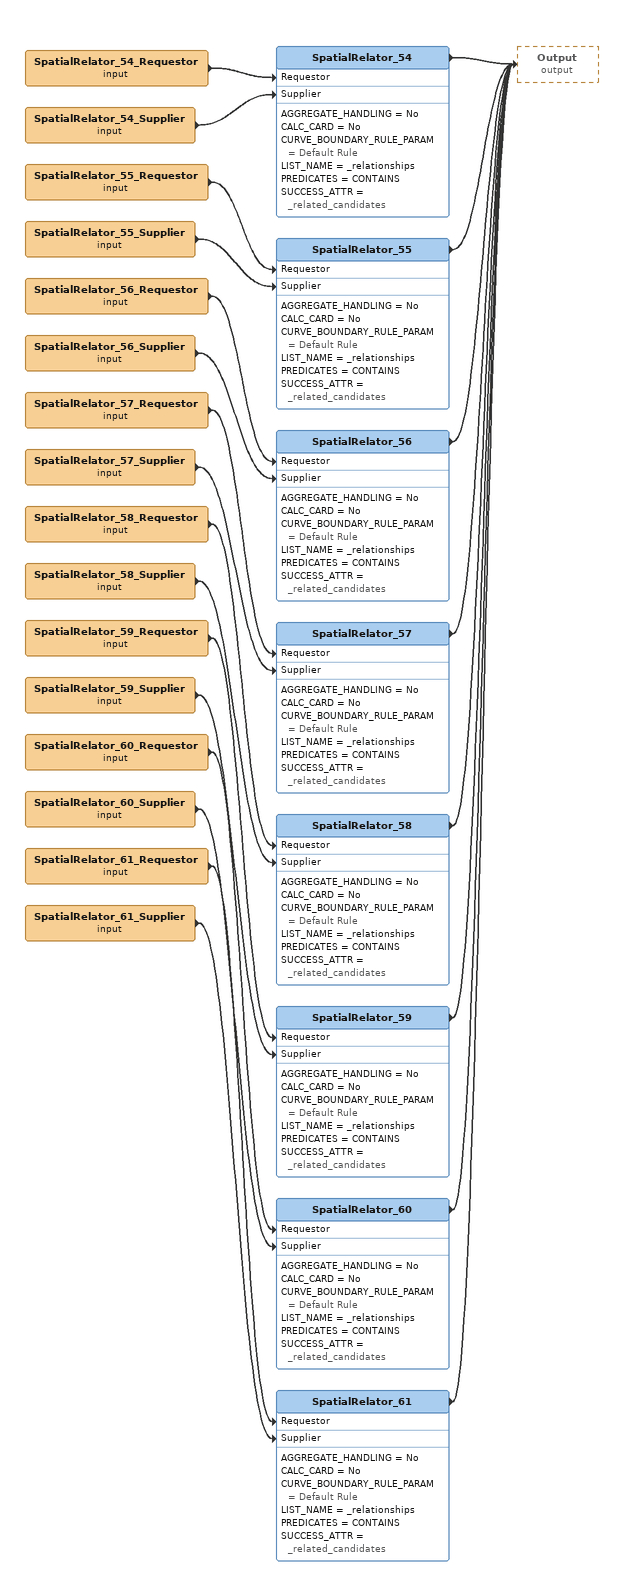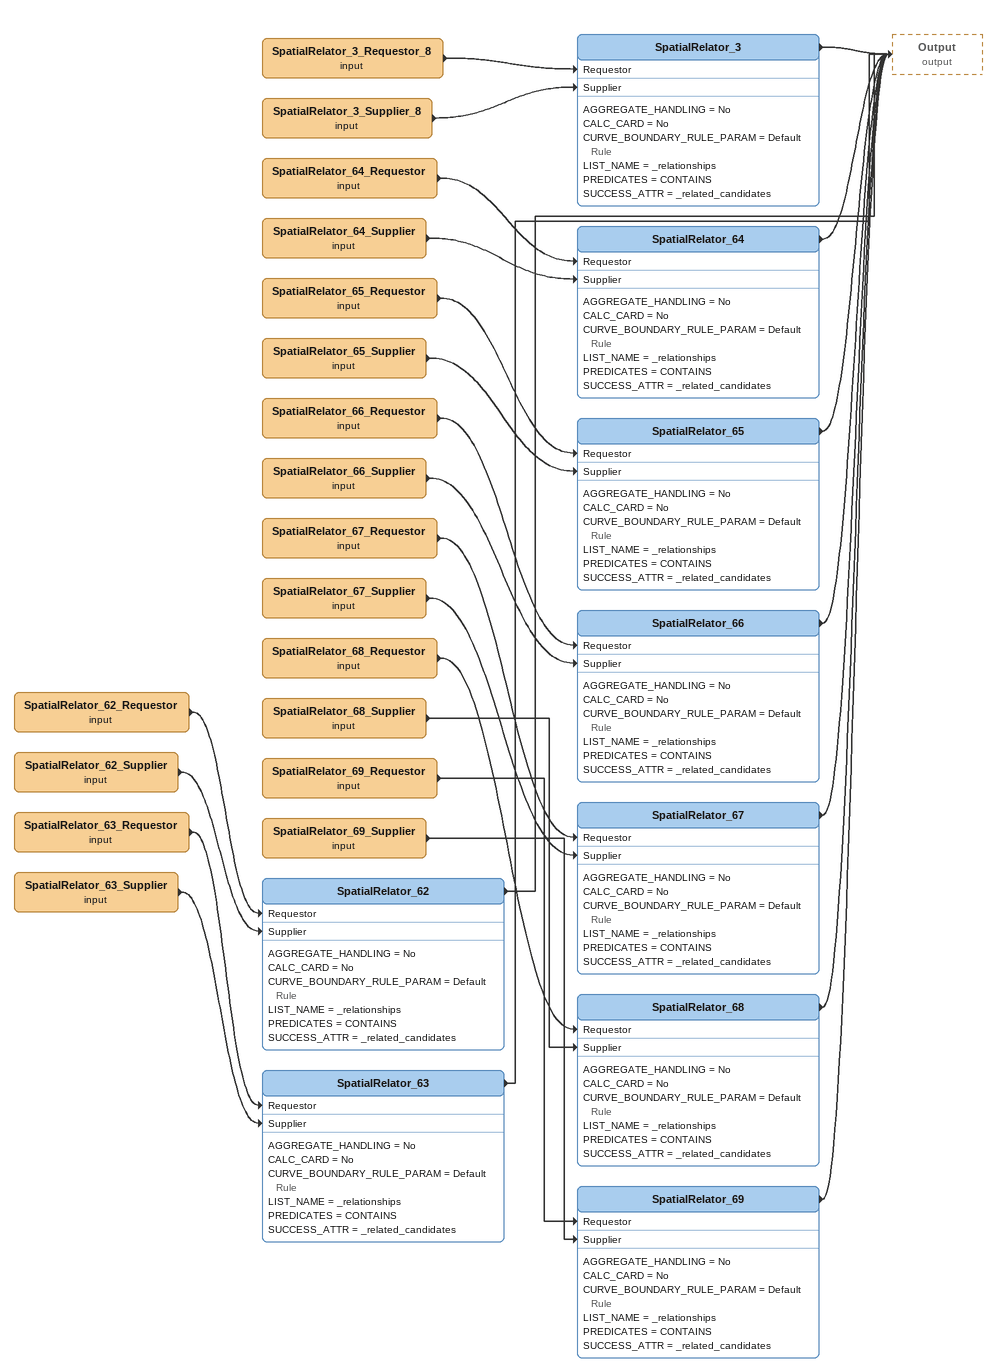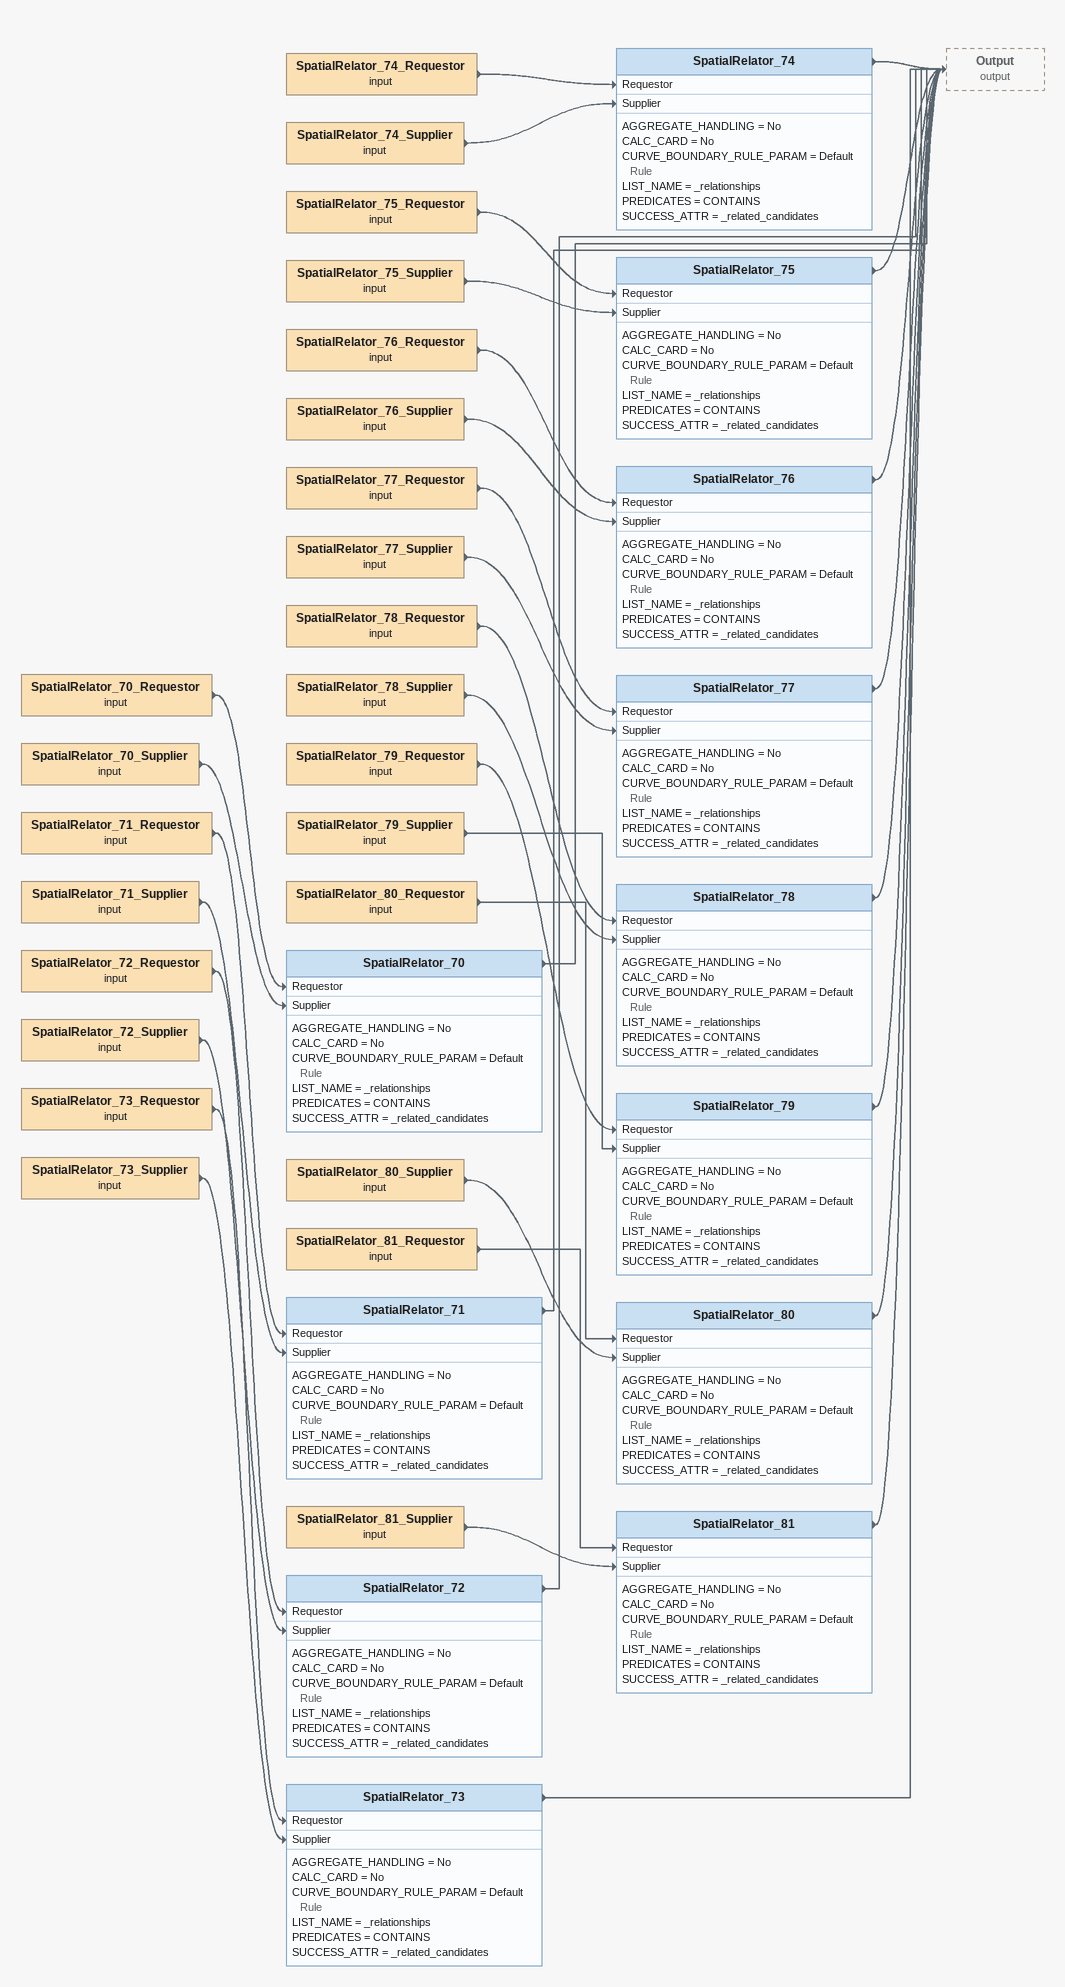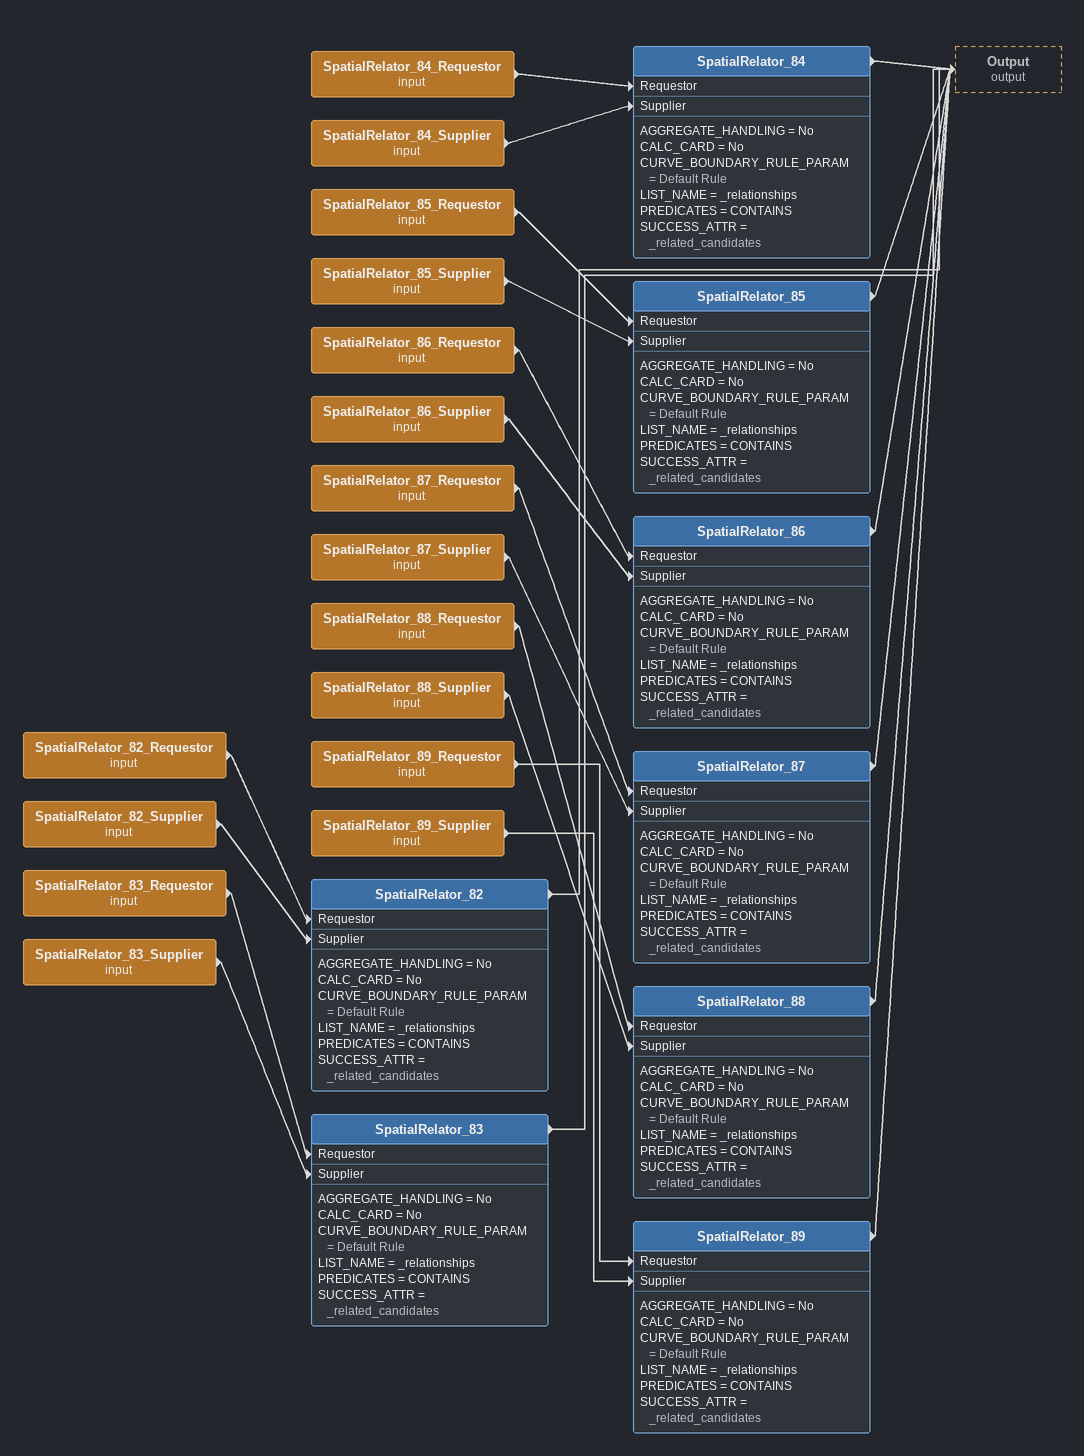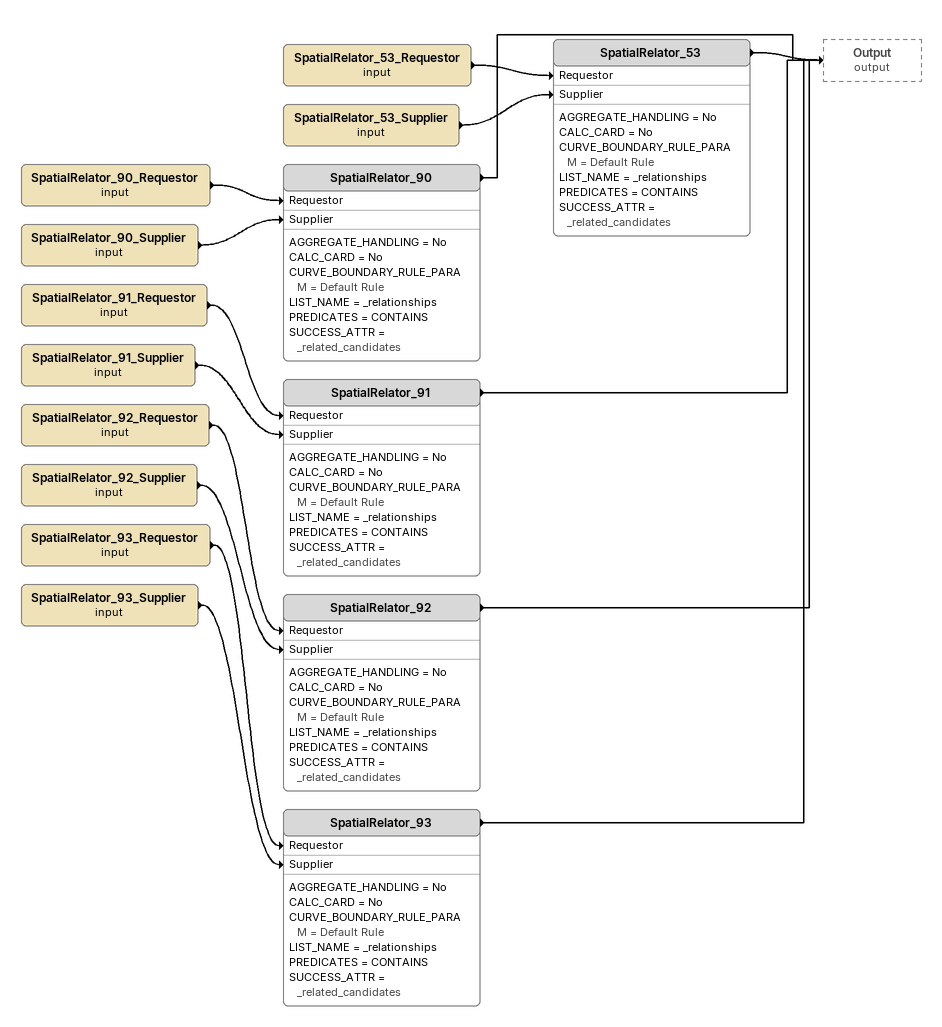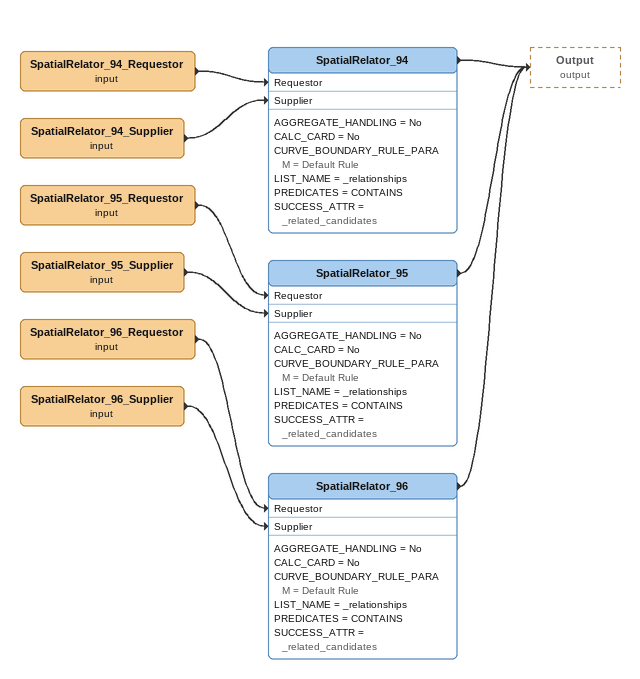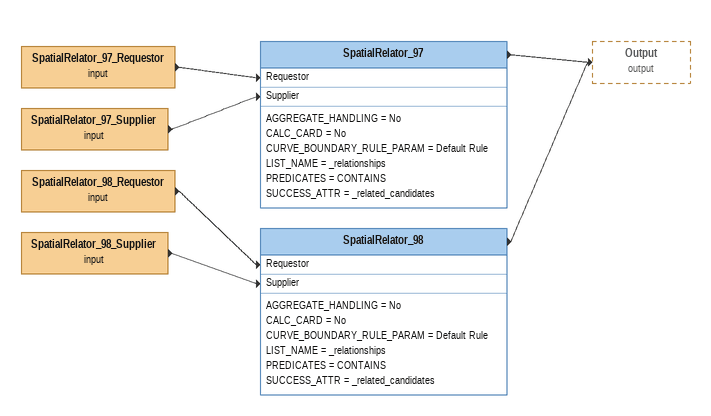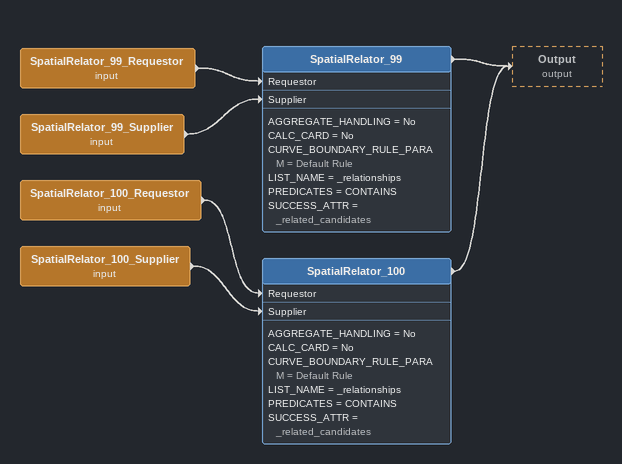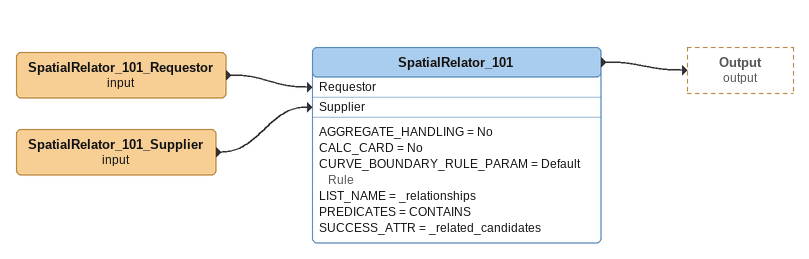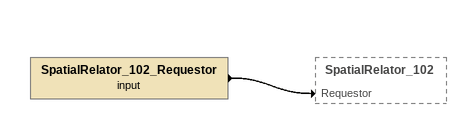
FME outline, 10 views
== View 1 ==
SpatialRelator_54_Requestor (input)
    -> SpatialRelator_54 [Requestor]
SpatialRelator_54_Supplier (input)
    -> SpatialRelator_54 [Supplier]
SpatialRelator_54
    AGGREGATE_HANDLING = No
    CALC_CARD = No
    CURVE_BOUNDARY_RULE_PARAM = Default Rule
    LIST_NAME = _relationships
    PREDICATES = CONTAINS
    SUCCESS_ATTR = _related_candidates
    -> Output (output)
SpatialRelator_55_Requestor (input)
    -> SpatialRelator_55 [Requestor]
SpatialRelator_55_Supplier (input)
    -> SpatialRelator_55 [Supplier]
SpatialRelator_55
    AGGREGATE_HANDLING = No
    CALC_CARD = No
    CURVE_BOUNDARY_RULE_PARAM = Default Rule
    LIST_NAME = _relationships
    PREDICATES = CONTAINS
    SUCCESS_ATTR = _related_candidates
    -> Output (output)
SpatialRelator_56_Requestor (input)
    -> SpatialRelator_56 [Requestor]
SpatialRelator_56_Supplier (input)
    -> SpatialRelator_56 [Supplier]
SpatialRelator_56
    AGGREGATE_HANDLING = No
    CALC_CARD = No
    CURVE_BOUNDARY_RULE_PARAM = Default Rule
    LIST_NAME = _relationships
    PREDICATES = CONTAINS
    SUCCESS_ATTR = _related_candidates
    -> Output (output)
SpatialRelator_57_Requestor (input)
    -> SpatialRelator_57 [Requestor]
SpatialRelator_57_Supplier (input)
    -> SpatialRelator_57 [Supplier]
SpatialRelator_57
    AGGREGATE_HANDLING = No
    CALC_CARD = No
    CURVE_BOUNDARY_RULE_PARAM = Default Rule
    LIST_NAME = _relationships
    PREDICATES = CONTAINS
    SUCCESS_ATTR = _related_candidates
    -> Output (output)
SpatialRelator_58_Requestor (input)
    -> SpatialRelator_58 [Requestor]
SpatialRelator_58_Supplier (input)
    -> SpatialRelator_58 [Supplier]
SpatialRelator_58
    AGGREGATE_HANDLING = No
    CALC_CARD = No
    CURVE_BOUNDARY_RULE_PARAM = Default Rule
    LIST_NAME = _relationships
    PREDICATES = CONTAINS
    SUCCESS_ATTR = _related_candidates
    -> Output (output)
SpatialRelator_59_Requestor (input)
    -> SpatialRelator_59 [Requestor]
SpatialRelator_59_Supplier (input)
    -> SpatialRelator_59 [Supplier]
SpatialRelator_59
    AGGREGATE_HANDLING = No
    CALC_CARD = No
    CURVE_BOUNDARY_RULE_PARAM = Default Rule
    LIST_NAME = _relationships
    PREDICATES = CONTAINS
    SUCCESS_ATTR = _related_candidates
    -> Output (output)
SpatialRelator_60_Requestor (input)
    -> SpatialRelator_60 [Requestor]
SpatialRelator_60_Supplier (input)
    -> SpatialRelator_60 [Supplier]
SpatialRelator_60
    AGGREGATE_HANDLING = No
    CALC_CARD = No
    CURVE_BOUNDARY_RULE_PARAM = Default Rule
    LIST_NAME = _relationships
    PREDICATES = CONTAINS
    SUCCESS_ATTR = _related_candidates
    -> Output (output)
SpatialRelator_61_Requestor (input)
    -> SpatialRelator_61 [Requestor]
SpatialRelator_61_Supplier (input)
    -> SpatialRelator_61 [Supplier]
SpatialRelator_61
    AGGREGATE_HANDLING = No
    CALC_CARD = No
    CURVE_BOUNDARY_RULE_PARAM = Default Rule
    LIST_NAME = _relationships
    PREDICATES = CONTAINS
    SUCCESS_ATTR = _related_candidates
    -> Output (output)

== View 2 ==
SpatialRelator_62_Requestor (input)
    -> SpatialRelator_62 [Requestor]
SpatialRelator_62_Supplier (input)
    -> SpatialRelator_62 [Supplier]
SpatialRelator_62
    AGGREGATE_HANDLING = No
    CALC_CARD = No
    CURVE_BOUNDARY_RULE_PARAM = Default Rule
    LIST_NAME = _relationships
    PREDICATES = CONTAINS
    SUCCESS_ATTR = _related_candidates
    -> Output (output)
SpatialRelator_63_Requestor (input)
    -> SpatialRelator_63 [Requestor]
SpatialRelator_63_Supplier (input)
    -> SpatialRelator_63 [Supplier]
SpatialRelator_63
    AGGREGATE_HANDLING = No
    CALC_CARD = No
    CURVE_BOUNDARY_RULE_PARAM = Default Rule
    LIST_NAME = _relationships
    PREDICATES = CONTAINS
    SUCCESS_ATTR = _related_candidates
    -> Output (output)
SpatialRelator_3_Requestor_8 (input)
    -> SpatialRelator_3 [Requestor]
SpatialRelator_3_Supplier_8 (input)
    -> SpatialRelator_3 [Supplier]
SpatialRelator_3
    AGGREGATE_HANDLING = No
    CALC_CARD = No
    CURVE_BOUNDARY_RULE_PARAM = Default Rule
    LIST_NAME = _relationships
    PREDICATES = CONTAINS
    SUCCESS_ATTR = _related_candidates
    -> Output (output)
SpatialRelator_64_Requestor (input)
    -> SpatialRelator_64 [Requestor]
SpatialRelator_64_Supplier (input)
    -> SpatialRelator_64 [Supplier]
SpatialRelator_64
    AGGREGATE_HANDLING = No
    CALC_CARD = No
    CURVE_BOUNDARY_RULE_PARAM = Default Rule
    LIST_NAME = _relationships
    PREDICATES = CONTAINS
    SUCCESS_ATTR = _related_candidates
    -> Output (output)
SpatialRelator_65_Requestor (input)
    -> SpatialRelator_65 [Requestor]
SpatialRelator_65_Supplier (input)
    -> SpatialRelator_65 [Supplier]
SpatialRelator_65
    AGGREGATE_HANDLING = No
    CALC_CARD = No
    CURVE_BOUNDARY_RULE_PARAM = Default Rule
    LIST_NAME = _relationships
    PREDICATES = CONTAINS
    SUCCESS_ATTR = _related_candidates
    -> Output (output)
SpatialRelator_66_Requestor (input)
    -> SpatialRelator_66 [Requestor]
SpatialRelator_66_Supplier (input)
    -> SpatialRelator_66 [Supplier]
SpatialRelator_66
    AGGREGATE_HANDLING = No
    CALC_CARD = No
    CURVE_BOUNDARY_RULE_PARAM = Default Rule
    LIST_NAME = _relationships
    PREDICATES = CONTAINS
    SUCCESS_ATTR = _related_candidates
    -> Output (output)
SpatialRelator_67_Requestor (input)
    -> SpatialRelator_67 [Requestor]
SpatialRelator_67_Supplier (input)
    -> SpatialRelator_67 [Supplier]
SpatialRelator_67
    AGGREGATE_HANDLING = No
    CALC_CARD = No
    CURVE_BOUNDARY_RULE_PARAM = Default Rule
    LIST_NAME = _relationships
    PREDICATES = CONTAINS
    SUCCESS_ATTR = _related_candidates
    -> Output (output)
SpatialRelator_68_Requestor (input)
    -> SpatialRelator_68 [Requestor]
SpatialRelator_68_Supplier (input)
    -> SpatialRelator_68 [Supplier]
SpatialRelator_68
    AGGREGATE_HANDLING = No
    CALC_CARD = No
    CURVE_BOUNDARY_RULE_PARAM = Default Rule
    LIST_NAME = _relationships
    PREDICATES = CONTAINS
    SUCCESS_ATTR = _related_candidates
    -> Output (output)
SpatialRelator_69_Requestor (input)
    -> SpatialRelator_69 [Requestor]
SpatialRelator_69_Supplier (input)
    -> SpatialRelator_69 [Supplier]
SpatialRelator_69
    AGGREGATE_HANDLING = No
    CALC_CARD = No
    CURVE_BOUNDARY_RULE_PARAM = Default Rule
    LIST_NAME = _relationships
    PREDICATES = CONTAINS
    SUCCESS_ATTR = _related_candidates
    -> Output (output)

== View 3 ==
SpatialRelator_70_Requestor (input)
    -> SpatialRelator_70 [Requestor]
SpatialRelator_70_Supplier (input)
    -> SpatialRelator_70 [Supplier]
SpatialRelator_70
    AGGREGATE_HANDLING = No
    CALC_CARD = No
    CURVE_BOUNDARY_RULE_PARAM = Default Rule
    LIST_NAME = _relationships
    PREDICATES = CONTAINS
    SUCCESS_ATTR = _related_candidates
    -> Output (output)
SpatialRelator_71_Requestor (input)
    -> SpatialRelator_71 [Requestor]
SpatialRelator_71_Supplier (input)
    -> SpatialRelator_71 [Supplier]
SpatialRelator_71
    AGGREGATE_HANDLING = No
    CALC_CARD = No
    CURVE_BOUNDARY_RULE_PARAM = Default Rule
    LIST_NAME = _relationships
    PREDICATES = CONTAINS
    SUCCESS_ATTR = _related_candidates
    -> Output (output)
SpatialRelator_72_Requestor (input)
    -> SpatialRelator_72 [Requestor]
SpatialRelator_72_Supplier (input)
    -> SpatialRelator_72 [Supplier]
SpatialRelator_72
    AGGREGATE_HANDLING = No
    CALC_CARD = No
    CURVE_BOUNDARY_RULE_PARAM = Default Rule
    LIST_NAME = _relationships
    PREDICATES = CONTAINS
    SUCCESS_ATTR = _related_candidates
    -> Output (output)
SpatialRelator_73_Requestor (input)
    -> SpatialRelator_73 [Requestor]
SpatialRelator_73_Supplier (input)
    -> SpatialRelator_73 [Supplier]
SpatialRelator_73
    AGGREGATE_HANDLING = No
    CALC_CARD = No
    CURVE_BOUNDARY_RULE_PARAM = Default Rule
    LIST_NAME = _relationships
    PREDICATES = CONTAINS
    SUCCESS_ATTR = _related_candidates
    -> Output (output)
SpatialRelator_74_Requestor (input)
    -> SpatialRelator_74 [Requestor]
SpatialRelator_74_Supplier (input)
    -> SpatialRelator_74 [Supplier]
SpatialRelator_74
    AGGREGATE_HANDLING = No
    CALC_CARD = No
    CURVE_BOUNDARY_RULE_PARAM = Default Rule
    LIST_NAME = _relationships
    PREDICATES = CONTAINS
    SUCCESS_ATTR = _related_candidates
    -> Output (output)
SpatialRelator_75_Requestor (input)
    -> SpatialRelator_75 [Requestor]
SpatialRelator_75_Supplier (input)
    -> SpatialRelator_75 [Supplier]
SpatialRelator_75
    AGGREGATE_HANDLING = No
    CALC_CARD = No
    CURVE_BOUNDARY_RULE_PARAM = Default Rule
    LIST_NAME = _relationships
    PREDICATES = CONTAINS
    SUCCESS_ATTR = _related_candidates
    -> Output (output)
SpatialRelator_76_Requestor (input)
    -> SpatialRelator_76 [Requestor]
SpatialRelator_76_Supplier (input)
    -> SpatialRelator_76 [Supplier]
SpatialRelator_76
    AGGREGATE_HANDLING = No
    CALC_CARD = No
    CURVE_BOUNDARY_RULE_PARAM = Default Rule
    LIST_NAME = _relationships
    PREDICATES = CONTAINS
    SUCCESS_ATTR = _related_candidates
    -> Output (output)
SpatialRelator_77_Requestor (input)
    -> SpatialRelator_77 [Requestor]
SpatialRelator_77_Supplier (input)
    -> SpatialRelator_77 [Supplier]
SpatialRelator_77
    AGGREGATE_HANDLING = No
    CALC_CARD = No
    CURVE_BOUNDARY_RULE_PARAM = Default Rule
    LIST_NAME = _relationships
    PREDICATES = CONTAINS
    SUCCESS_ATTR = _related_candidates
    -> Output (output)
SpatialRelator_78_Requestor (input)
    -> SpatialRelator_78 [Requestor]
SpatialRelator_78_Supplier (input)
    -> SpatialRelator_78 [Supplier]
SpatialRelator_78
    AGGREGATE_HANDLING = No
    CALC_CARD = No
    CURVE_BOUNDARY_RULE_PARAM = Default Rule
    LIST_NAME = _relationships
    PREDICATES = CONTAINS
    SUCCESS_ATTR = _related_candidates
    -> Output (output)
SpatialRelator_79_Requestor (input)
    -> SpatialRelator_79 [Requestor]
SpatialRelator_79_Supplier (input)
    -> SpatialRelator_79 [Supplier]
SpatialRelator_79
    AGGREGATE_HANDLING = No
    CALC_CARD = No
    CURVE_BOUNDARY_RULE_PARAM = Default Rule
    LIST_NAME = _relationships
    PREDICATES = CONTAINS
    SUCCESS_ATTR = _related_candidates
    -> Output (output)
SpatialRelator_80_Requestor (input)
    -> SpatialRelator_80 [Requestor]
SpatialRelator_80_Supplier (input)
    -> SpatialRelator_80 [Supplier]
SpatialRelator_80
    AGGREGATE_HANDLING = No
    CALC_CARD = No
    CURVE_BOUNDARY_RULE_PARAM = Default Rule
    LIST_NAME = _relationships
    PREDICATES = CONTAINS
    SUCCESS_ATTR = _related_candidates
    -> Output (output)
SpatialRelator_81_Requestor (input)
    -> SpatialRelator_81 [Requestor]
SpatialRelator_81_Supplier (input)
    -> SpatialRelator_81 [Supplier]
SpatialRelator_81
    AGGREGATE_HANDLING = No
    CALC_CARD = No
    CURVE_BOUNDARY_RULE_PARAM = Default Rule
    LIST_NAME = _relationships
    PREDICATES = CONTAINS
    SUCCESS_ATTR = _related_candidates
    -> Output (output)

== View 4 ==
SpatialRelator_82_Requestor (input)
    -> SpatialRelator_82 [Requestor]
SpatialRelator_82_Supplier (input)
    -> SpatialRelator_82 [Supplier]
SpatialRelator_82
    AGGREGATE_HANDLING = No
    CALC_CARD = No
    CURVE_BOUNDARY_RULE_PARAM = Default Rule
    LIST_NAME = _relationships
    PREDICATES = CONTAINS
    SUCCESS_ATTR = _related_candidates
    -> Output (output)
SpatialRelator_83_Requestor (input)
    -> SpatialRelator_83 [Requestor]
SpatialRelator_83_Supplier (input)
    -> SpatialRelator_83 [Supplier]
SpatialRelator_83
    AGGREGATE_HANDLING = No
    CALC_CARD = No
    CURVE_BOUNDARY_RULE_PARAM = Default Rule
    LIST_NAME = _relationships
    PREDICATES = CONTAINS
    SUCCESS_ATTR = _related_candidates
    -> Output (output)
SpatialRelator_84_Requestor (input)
    -> SpatialRelator_84 [Requestor]
SpatialRelator_84_Supplier (input)
    -> SpatialRelator_84 [Supplier]
SpatialRelator_84
    AGGREGATE_HANDLING = No
    CALC_CARD = No
    CURVE_BOUNDARY_RULE_PARAM = Default Rule
    LIST_NAME = _relationships
    PREDICATES = CONTAINS
    SUCCESS_ATTR = _related_candidates
    -> Output (output)
SpatialRelator_85_Requestor (input)
    -> SpatialRelator_85 [Requestor]
SpatialRelator_85_Supplier (input)
    -> SpatialRelator_85 [Supplier]
SpatialRelator_85
    AGGREGATE_HANDLING = No
    CALC_CARD = No
    CURVE_BOUNDARY_RULE_PARAM = Default Rule
    LIST_NAME = _relationships
    PREDICATES = CONTAINS
    SUCCESS_ATTR = _related_candidates
    -> Output (output)
SpatialRelator_86_Requestor (input)
    -> SpatialRelator_86 [Requestor]
SpatialRelator_86_Supplier (input)
    -> SpatialRelator_86 [Supplier]
SpatialRelator_86
    AGGREGATE_HANDLING = No
    CALC_CARD = No
    CURVE_BOUNDARY_RULE_PARAM = Default Rule
    LIST_NAME = _relationships
    PREDICATES = CONTAINS
    SUCCESS_ATTR = _related_candidates
    -> Output (output)
SpatialRelator_87_Requestor (input)
    -> SpatialRelator_87 [Requestor]
SpatialRelator_87_Supplier (input)
    -> SpatialRelator_87 [Supplier]
SpatialRelator_87
    AGGREGATE_HANDLING = No
    CALC_CARD = No
    CURVE_BOUNDARY_RULE_PARAM = Default Rule
    LIST_NAME = _relationships
    PREDICATES = CONTAINS
    SUCCESS_ATTR = _related_candidates
    -> Output (output)
SpatialRelator_88_Requestor (input)
    -> SpatialRelator_88 [Requestor]
SpatialRelator_88_Supplier (input)
    -> SpatialRelator_88 [Supplier]
SpatialRelator_88
    AGGREGATE_HANDLING = No
    CALC_CARD = No
    CURVE_BOUNDARY_RULE_PARAM = Default Rule
    LIST_NAME = _relationships
    PREDICATES = CONTAINS
    SUCCESS_ATTR = _related_candidates
    -> Output (output)
SpatialRelator_89_Requestor (input)
    -> SpatialRelator_89 [Requestor]
SpatialRelator_89_Supplier (input)
    -> SpatialRelator_89 [Supplier]
SpatialRelator_89
    AGGREGATE_HANDLING = No
    CALC_CARD = No
    CURVE_BOUNDARY_RULE_PARAM = Default Rule
    LIST_NAME = _relationships
    PREDICATES = CONTAINS
    SUCCESS_ATTR = _related_candidates
    -> Output (output)

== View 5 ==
SpatialRelator_90_Requestor (input)
    -> SpatialRelator_90 [Requestor]
SpatialRelator_90_Supplier (input)
    -> SpatialRelator_90 [Supplier]
SpatialRelator_90
    AGGREGATE_HANDLING = No
    CALC_CARD = No
    CURVE_BOUNDARY_RULE_PARAM = Default Rule
    LIST_NAME = _relationships
    PREDICATES = CONTAINS
    SUCCESS_ATTR = _related_candidates
    -> Output (output)
SpatialRelator_91_Requestor (input)
    -> SpatialRelator_91 [Requestor]
SpatialRelator_91_Supplier (input)
    -> SpatialRelator_91 [Supplier]
SpatialRelator_91
    AGGREGATE_HANDLING = No
    CALC_CARD = No
    CURVE_BOUNDARY_RULE_PARAM = Default Rule
    LIST_NAME = _relationships
    PREDICATES = CONTAINS
    SUCCESS_ATTR = _related_candidates
    -> Output (output)
SpatialRelator_92_Requestor (input)
    -> SpatialRelator_92 [Requestor]
SpatialRelator_92_Supplier (input)
    -> SpatialRelator_92 [Supplier]
SpatialRelator_92
    AGGREGATE_HANDLING = No
    CALC_CARD = No
    CURVE_BOUNDARY_RULE_PARAM = Default Rule
    LIST_NAME = _relationships
    PREDICATES = CONTAINS
    SUCCESS_ATTR = _related_candidates
    -> Output (output)
SpatialRelator_93_Requestor (input)
    -> SpatialRelator_93 [Requestor]
SpatialRelator_93_Supplier (input)
    -> SpatialRelator_93 [Supplier]
SpatialRelator_93
    AGGREGATE_HANDLING = No
    CALC_CARD = No
    CURVE_BOUNDARY_RULE_PARAM = Default Rule
    LIST_NAME = _relationships
    PREDICATES = CONTAINS
    SUCCESS_ATTR = _related_candidates
    -> Output (output)
SpatialRelator_53_Requestor (input)
    -> SpatialRelator_53 [Requestor]
SpatialRelator_53_Supplier (input)
    -> SpatialRelator_53 [Supplier]
SpatialRelator_53
    AGGREGATE_HANDLING = No
    CALC_CARD = No
    CURVE_BOUNDARY_RULE_PARAM = Default Rule
    LIST_NAME = _relationships
    PREDICATES = CONTAINS
    SUCCESS_ATTR = _related_candidates
    -> Output (output)

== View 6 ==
SpatialRelator_94_Requestor (input)
    -> SpatialRelator_94 [Requestor]
SpatialRelator_94_Supplier (input)
    -> SpatialRelator_94 [Supplier]
SpatialRelator_94
    AGGREGATE_HANDLING = No
    CALC_CARD = No
    CURVE_BOUNDARY_RULE_PARAM = Default Rule
    LIST_NAME = _relationships
    PREDICATES = CONTAINS
    SUCCESS_ATTR = _related_candidates
    -> Output (output)
SpatialRelator_95_Requestor (input)
    -> SpatialRelator_95 [Requestor]
SpatialRelator_95_Supplier (input)
    -> SpatialRelator_95 [Supplier]
SpatialRelator_95
    AGGREGATE_HANDLING = No
    CALC_CARD = No
    CURVE_BOUNDARY_RULE_PARAM = Default Rule
    LIST_NAME = _relationships
    PREDICATES = CONTAINS
    SUCCESS_ATTR = _related_candidates
    -> Output (output)
SpatialRelator_96_Requestor (input)
    -> SpatialRelator_96 [Requestor]
SpatialRelator_96_Supplier (input)
    -> SpatialRelator_96 [Supplier]
SpatialRelator_96
    AGGREGATE_HANDLING = No
    CALC_CARD = No
    CURVE_BOUNDARY_RULE_PARAM = Default Rule
    LIST_NAME = _relationships
    PREDICATES = CONTAINS
    SUCCESS_ATTR = _related_candidates
    -> Output (output)

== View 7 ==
SpatialRelator_97_Requestor (input)
    -> SpatialRelator_97 [Requestor]
SpatialRelator_97_Supplier (input)
    -> SpatialRelator_97 [Supplier]
SpatialRelator_97
    AGGREGATE_HANDLING = No
    CALC_CARD = No
    CURVE_BOUNDARY_RULE_PARAM = Default Rule
    LIST_NAME = _relationships
    PREDICATES = CONTAINS
    SUCCESS_ATTR = _related_candidates
    -> Output (output)
SpatialRelator_98_Requestor (input)
    -> SpatialRelator_98 [Requestor]
SpatialRelator_98_Supplier (input)
    -> SpatialRelator_98 [Supplier]
SpatialRelator_98
    AGGREGATE_HANDLING = No
    CALC_CARD = No
    CURVE_BOUNDARY_RULE_PARAM = Default Rule
    LIST_NAME = _relationships
    PREDICATES = CONTAINS
    SUCCESS_ATTR = _related_candidates
    -> Output (output)

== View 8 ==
SpatialRelator_99_Requestor (input)
    -> SpatialRelator_99 [Requestor]
SpatialRelator_99_Supplier (input)
    -> SpatialRelator_99 [Supplier]
SpatialRelator_99
    AGGREGATE_HANDLING = No
    CALC_CARD = No
    CURVE_BOUNDARY_RULE_PARAM = Default Rule
    LIST_NAME = _relationships
    PREDICATES = CONTAINS
    SUCCESS_ATTR = _related_candidates
    -> Output (output)
SpatialRelator_100_Requestor (input)
    -> SpatialRelator_100 [Requestor]
SpatialRelator_100_Supplier (input)
    -> SpatialRelator_100 [Supplier]
SpatialRelator_100
    AGGREGATE_HANDLING = No
    CALC_CARD = No
    CURVE_BOUNDARY_RULE_PARAM = Default Rule
    LIST_NAME = _relationships
    PREDICATES = CONTAINS
    SUCCESS_ATTR = _related_candidates
    -> Output (output)

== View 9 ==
SpatialRelator_101_Requestor (input)
    -> SpatialRelator_101 [Requestor]
SpatialRelator_101_Supplier (input)
    -> SpatialRelator_101 [Supplier]
SpatialRelator_101
    AGGREGATE_HANDLING = No
    CALC_CARD = No
    CURVE_BOUNDARY_RULE_PARAM = Default Rule
    LIST_NAME = _relationships
    PREDICATES = CONTAINS
    SUCCESS_ATTR = _related_candidates
    -> Output (output)

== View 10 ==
SpatialRelator_102_Requestor (input)
    -> SpatialRelator_102 [Requestor]
